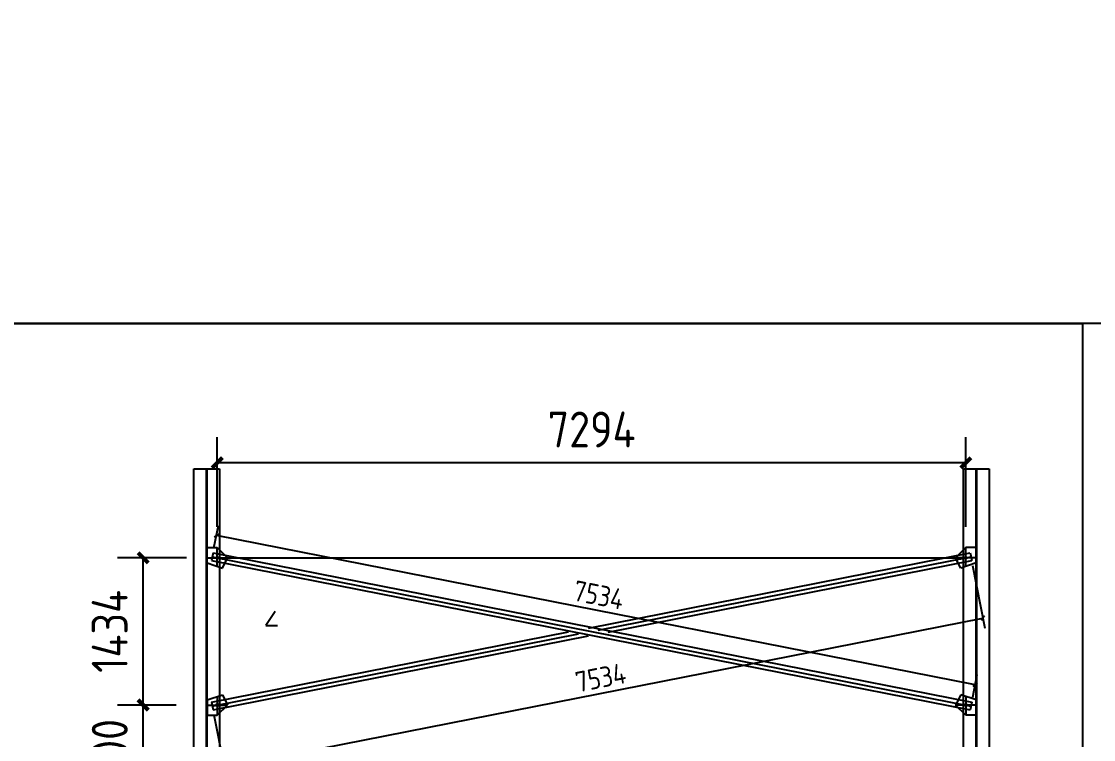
# Model space of a CAD drawing. Extents: x 411778 to 673094, y -11605 to 324395.
# Drawn here: x 505396 to 515842, y 68343 to 75336 of the extents above; entities that cross this region are included whole.
import ezdxf

# ---------------------------------------------------------------- set-up
doc = ezdxf.new("R2010")
doc.units = 0
doc.header["$LTSCALE"] = 1000
doc.header["$MEASUREMENT"] = 0
doc.layers.add('DOTE', color=1, linetype='Continuous')
doc.styles.get("Standard").update_dxf_attribs({"font": 'gbenor.shx', "bigfont": 'gbcbig.shx'})
doc.dimstyles.get("Standard").update_dxf_attribs({"dimscale": 100, "dimtxt": 3.5, "dimasz": 1, "dimexe": 2.5, "dimexo": 3, "dimgap": 1.5, "dimtad": 1, "dimdec": 0, "dimzin": 0, "dimdsep": 46, "dimtxsty": 'Standard', "dimblk": 'ARCHTICK', "dimcen": 0.09, "dimadec": 0, "dimazin": 0, "dimtfac": 1, "dimtdec": 0, "dimtix": 1, "dimtmove": 2, "dimatfit": 3, "dimfxl": 1, "dimtolj": 1, "dimtzin": 0, "dimarcsym": 0})

# ---------------------------------------------------------------- blocks, each defined once
blk = doc.blocks.new('_ArchTick')
at = {"color": 0, "linetype": 'ByBlock', "const_width": 0.4}
blk.add_lwpolyline([(-0.5, -0.5), (0.5, 0.5)], dxfattribs=at)
blk = doc.blocks.new('*D2279')
at = {"color": 3, "lineweight": -2}
for p, q in [((514664, 70037), (514784, 69428)), ((507373, 68072), (514765, 69526)), ((507272, 68583), (507392, 67974))]:
    blk.add_line(p, q, dxfattribs=at)
at = {"layer": 'Defpoints', "color": 0}
for p in [(514655, 70086), (514765, 69526), (507263, 68633)]:
    blk.add_point(p, dxfattribs=at)
at = {"color": 3, "lineweight": -2, "xscale": 40, "yscale": 40, "zscale": 40}
for p, rotation in [((514765, 69526), 11.12399526766182), ((507373, 68072), 191.1239952676618)]:
    blk.add_blockref('_ArchTick', p, dxfattribs=dict(at, rotation=rotation))
at = {"color": 0, "insert": (511040, 68946), "char_height": 200, "attachment_point": 5, "rotation": 11.124}
blk.add_mtext('\\A1;7534', dxfattribs=at)
blk = doc.blocks.new('*D2281')
at = {"color": 3, "lineweight": -2}
for p, q in [((507272, 70209), (507315, 70428)), ((514688, 68876), (507296, 70330)), ((514665, 68756), (514708, 68975))]:
    blk.add_line(p, q, dxfattribs=at)
at = {"layer": 'Defpoints', "color": 0}
for p in [(507296, 70330), (507263, 70160), (514655, 68707)]:
    blk.add_point(p, dxfattribs=at)
at = {"color": 3, "lineweight": -2, "xscale": 40, "yscale": 40, "zscale": 40}
for p, rotation in [((507296, 70330), 168.8760047323383), ((514688, 68876), 348.8760047323383)]:
    blk.add_blockref('_ArchTick', p, dxfattribs=dict(at, rotation=rotation))
at = {"color": 0, "insert": (511021, 69750), "char_height": 200, "attachment_point": 5, "rotation": 348.876}
blk.add_mtext('\\A1;7534', dxfattribs=at)
blk = doc.blocks.new('*D2283')
at = {"color": 0, "lineweight": -2}
for p, q in [((506904.5, 68679), (506331.5, 68679)), ((506581.5, 67779), (506581.5, 68679)), ((506904.5, 67779), (506331.5, 67779))]:
    blk.add_line(p, q, dxfattribs=at)
at = {"layer": 'Defpoints', "color": 0}
for p in [(506581.5, 68679), (507204.5, 68679), (507204.5, 67779)]:
    blk.add_point(p, dxfattribs=at)
at = {"color": 0, "lineweight": -2, "xscale": 100, "yscale": 100, "zscale": 100}
for p, rotation in [((506581.5, 68679), 90), ((506581.5, 67779), 270)]:
    blk.add_blockref('_ArchTick', p, dxfattribs=dict(at, rotation=rotation))
at = {"color": 0, "insert": (506256.5, 68229), "char_height": 350, "attachment_point": 5, "rotation": 90}
blk.add_mtext('\\A1;900', dxfattribs=at)
blk = doc.blocks.new('*D2284')
at = {"color": 0, "lineweight": -2}
for p, q in [((507004, 70113), (506332, 70113)), ((506582, 68679), (506582, 70113)), ((506905, 68679), (506332, 68679))]:
    blk.add_line(p, q, dxfattribs=at)
at = {"layer": 'Defpoints', "color": 0}
for p in [(506582, 70113), (507304, 70113), (507205, 68679)]:
    blk.add_point(p, dxfattribs=at)
at = {"color": 0, "lineweight": -2, "xscale": 100, "yscale": 100, "zscale": 100}
for p, rotation in [((506582, 70113), 90), ((506582, 68679), 270)]:
    blk.add_blockref('_ArchTick', p, dxfattribs=dict(at, rotation=rotation))
at = {"color": 0, "insert": (506256, 69396), "char_height": 350, "attachment_point": 5, "rotation": 90}
blk.add_mtext('\\A1;1434', dxfattribs=at)
blk = doc.blocks.new('*D2286')
at = {"color": 0, "lineweight": -2}
for p, q in [((507304, 70413), (507304, 71288)), ((514598, 70413), (514598, 71288)), ((514598, 71038), (507304, 71038))]:
    blk.add_line(p, q, dxfattribs=at)
at = {"layer": 'Defpoints', "color": 0}
for p in [(507304, 71038), (507304, 70113), (514598, 70113)]:
    blk.add_point(p, dxfattribs=at)
at = {"color": 0, "lineweight": -2, "xscale": 100, "yscale": 100, "zscale": 100, "rotation": 180}
blk.add_blockref('_ArchTick', (507304, 71038), dxfattribs=at)
at = {"color": 0, "lineweight": -2, "xscale": 100, "yscale": 100, "zscale": 100}
blk.add_blockref('_ArchTick', (514598, 71038), dxfattribs=at)
at = {"color": 0, "insert": (510952, 71362), "char_height": 350, "attachment_point": 5}
blk.add_mtext('\\A1;7294', dxfattribs=at)

msp = doc.modelspace()

# ---------------------------------------------------------------- linework, layer by layer
for p, q in [((507076.5, 61979), (507076.5, 70979)), ((507076.5, 70979), (507326.5, 70979)), ((507198.5, 62001), (507198.5, 70979)), ((507204.5, 62001), (507204.5, 70979)), ((507326.5, 70979), (507326.5, 62001)), ((514576.5, 61979), (514576.5, 70979)), ((514576.5, 70979), (514826.5, 70979)), ((514698.5, 62001), (514698.5, 70979)), ((514704.5, 62001), (514704.5, 70979)), ((514826.5, 70979), (514826.5, 61979)), ((507204.5, 70213.2), (507304.5, 70213.2)), ((507204.5, 70063.2), (507204.5, 70213.2)), ((507304.5, 70029.9), (507304.5, 70213.2)), ((507304.5, 70213.2), (507404.5, 70113.2)), ((514598.5, 70213.2), (514498.5, 70113.2)), ((514698.5, 70213.2), (514598.5, 70213.2)), ((514598.5, 70029.9), (514598.5, 70213.2)), ((514698.5, 70063.2), (514698.5, 70213.2)), ((507204.5, 70113.2), (507404.5, 70113.2)), ((507262.8, 70160.1), (507248.1, 70085.6)), ((507255.4, 70122.8), (514647.6, 68669.4)), ((507262.8, 70160.1), (514654.9, 68706.6)), ((507304.5, 70113.2), (514598.5, 70113.2)), ((507354.5, 70013.2), (507404.5, 70113.2)), ((510920, 69428.1), (514640.3, 70159.6)), ((511016.4, 69408.9), (514647.6, 70122.8)), ((514698.5, 70113.2), (514498.5, 70113.2)), ((514548.5, 70013.2), (514498.5, 70113.2)), ((514640.3, 70159.6), (514654.8, 70086)), ((507204.5, 70063.2), (507354.5, 70013.2)), ((507248.1, 70085.6), (514640.2, 68632.1)), ((511112.7, 69389.6), (514654.8, 70086)), ((514698.5, 70063.2), (514548.5, 70013.2)), ((507869.5, 69589.5), (507778.5, 69453)), ((507248.2, 68706.1), (510727.2, 69390.2)), ((507255.4, 68669.4), (510823.6, 69370.9)), ((507778.5, 69453), (507890.5, 69453)), ((507262.7, 68632.6), (510919.9, 69351.7)), ((507204.5, 68729), (507354.5, 68779)), ((507304.5, 68762.3), (507304.5, 68579)), ((507354.5, 68779), (507404.5, 68679)), ((514548.5, 68779), (514498.5, 68679)), ((514698.5, 68729), (514548.5, 68779)), ((514598.5, 68762.3), (514598.5, 68579)), ((507204.5, 68729), (507204.5, 68579)), ((507204.5, 68679), (507404.5, 68679)), ((507248.2, 68706.1), (507262.7, 68632.6)), ((507304.5, 68579), (507404.5, 68679)), ((514698.5, 68679), (514498.5, 68679)), ((514598.5, 68579), (514498.5, 68679)), ((514654.9, 68706.6), (514640.2, 68632.1)), ((514698.5, 68729), (514698.5, 68579)), ((507204.5, 68579), (507304.5, 68579)), ((514698.5, 68579), (514598.5, 68579))]:
    msp.add_line(p, q)
at = {"color": 1}
for p, q in [((507201.5, 61979), (507201.5, 70979)), ((514701.5, 61979), (514701.5, 70979))]:
    msp.add_line(p, q, dxfattribs=at)
for points in [[(494893.5, 93395), (524593.5, 93395), (524593.5, 72395), (494893.5, 72395)], [(494893.5, 72395), (515735, 72395), (515735, 57545), (494893.5, 57545)]]:
    msp.add_lwpolyline(points, close=True)
for centre in [(507304.5, 70113.2), (514598.5, 70113.2), (507304.5, 68679), (514598.5, 68679)]:
    msp.add_circle(centre, 10)
at = {"layer": 'DOTE'}
for p, q in [((507076.5, 61979), (507076.5, 70979)), ((514576.5, 61979), (514576.5, 70979)), ((514701.5, 61979), (514701.5, 70979))]:
    msp.add_line(p, q, dxfattribs=at)

# ---------------------------------------------------------------- dimensions: what is measured, and where the dimension line sits
dim = msp.add_aligned_dim(p1=(514598.5, 70113.2), p2=(507304.5, 70113.2), distance=-924.3, dimstyle='Standard')
dim.commit()
dim.dimension.update_dxf_attribs({"geometry": '*D2286', "text_midpoint": (510951.5, 71362.5)})
for p1, p2, distance, picture, middle in [((514654.9, 68706.6), (507262.8, 70160.1), -173, '*D2281', (511021.2, 69750.4)), ((507262.7, 68632.6), (514654.8, 70086), -571.1, '*D2279', (511040, 68946.1))]:
    dim = msp.add_aligned_dim(p1=p1, p2=p2, distance=distance, dimstyle='Standard', override={"dimtxt": 2, "dimasz": 0.4, "dimexe": 1, "dimexo": 0.5, "dimgap": 0.5, "dimclrd": 3, "dimclre": 3})
    dim.commit()
    dim.dimension.update_dxf_attribs({"geometry": picture, "text_midpoint": middle})
for base, p1, p2, picture, middle in [((506581.5, 70113.2), (507204.5, 68679), (507304.5, 70113.2), '*D2284', (506256.5, 69396.1)), ((506581.5, 68679), (507204.5, 67779), (507204.5, 68679), '*D2283', (506256.5, 68229))]:
    dim = msp.add_linear_dim(base=base, p1=p1, p2=p2, angle=90, dimstyle='Standard')
    dim.commit()
    dim.dimension.update_dxf_attribs({"geometry": picture, "text_midpoint": middle})

doc.saveas('drawing.dxf')
